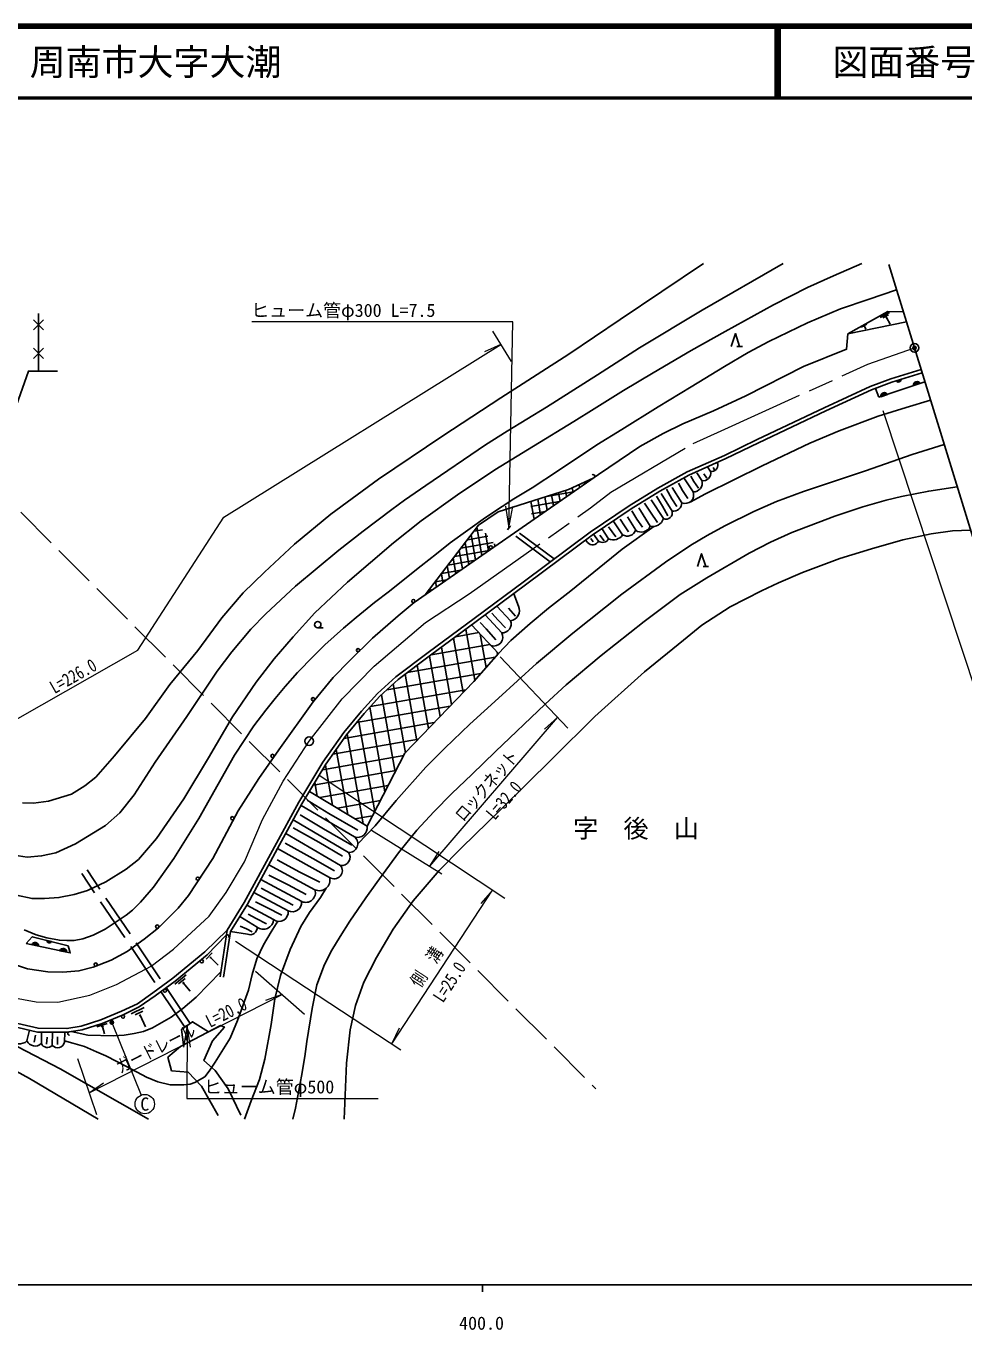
# Model space of a CAD drawing. Units: millimetres at full size, sheet at 1:1000; details may follow other scales. Extents: x 40000 to 680000, y 20000 to 380000.
# Drawn here: x 404520 to 534911, y 198715 to 380000 of the extents above; entities that cross this region are included whole.
import ezdxf
from ezdxf.enums import TextEntityAlignment as Align

# ---------------------------------------------------------------- set-up
doc = ezdxf.new("R2010")
doc.units = ezdxf.units.MM
doc.header["$LTSCALE"] = 1000
doc.header["$PDMODE"] = 32
doc.header["$PDSIZE"] = 500
doc.linetypes.add('CHAIN', pattern=[18.5, 12, -1.5, 3.5, -1.5])
doc.linetypes.add('DASHED', pattern=[7.5, 6, -1.5])
for name, color, linetype, lineweight in [('M-BGD', 7, 'Continuous', 25), ('M-BMK', 2, 'CHAIN', 13), ('M-BMK-OTRS', 5, 'Continuous', 25), ('M-BMK-ROW', 30, 'DASHED', 25), ('M-BMK-SRVR', 3, 'Continuous', 25), ('M-STR-HTXT', 7, 'Continuous', 13), ('M-STR-STRC', 7, 'Continuous', 25), ('M-TTL', 2, 'Continuous', 140), ('M-TTL-BAND', 7, 'Continuous', 25), ('M-TTL-LINE', 7, 'Continuous', 50)]:
    doc.layers.add(name, color=color, linetype=linetype, lineweight=lineweight)
for name, color, linetype in [('M-BMK-HTXT', 7, 'Continuous'), ('M-OTRS', 6, 'Continuous'), ('M-TTL-TXT', 7, 'Continuous')]:
    doc.layers.add(name, color=color, linetype=linetype)
doc.styles.add('ＭＳ ゴシック', font='')
doc.styles.get('ＭＳ ゴシック').set_extended_font_data('MS Gothic')

# ---------------------------------------------------------------- blocks, each defined once
blk = doc.blocks.new('open_arrow')
at = {"color": 0, "linetype": 'Continuous', "lineweight": -2}
blk.add_lwpolyline([(7.5, 1.25), (0, 0), (7.5, -1.25)], dxfattribs=at)

msp = doc.modelspace()

# ---------------------------------------------------------------- hatches: boundary and pattern name
at = {"layer": 'M-BGD'}
for points in [[(525524, 330675), (526122, 330861, -0.84072)], [(527906, 330015, -0.82183), (528844, 330332)], [(523340, 328472, -0.82183), (524279, 328790)], [(405317, 252281, -0.82183), (406286, 252073)], [(407439, 252856), (408045, 252700, -0.84072)], [(409216, 251446, -0.82183), (410185, 251239)]]:
    msp.add_hatch(color=256, dxfattribs=at).paths.add_polyline_path(points)
at = {"layer": 'M-STR-STRC'}
msp.add_hatch(color=256, dxfattribs=at).paths.add_polyline_path([(416658, 241587, -1), (416218, 241348, -1)])

# ---------------------------------------------------------------- linework, layer by layer
at = {"layer": 'M-BGD'}
for p, q in [((405553, 339149), (406953, 337749)), ((406953, 339149), (405553, 337749)), ((406253, 332025), (406253, 340032)), ((524580, 340191), (523271, 339459)), ((524421, 339861), (523635, 339422)), ((524222, 339510), (524039, 339407)), ((524130, 339458), (524643, 338542)), ((521416, 338561), (520631, 338122)), ((521159, 338314), (520976, 338212)), ((521068, 338263), (521287, 337870)), ((503350, 335458), (504103, 335458)), ((405553, 335201), (406953, 333801)), ((406953, 335201), (405553, 333801)), ((523084, 328386), (529486, 330549)), ((526122, 330861), (525524, 330675)), ((527906, 330015), (528844, 330332)), ((523084, 328386), (522618, 329620)), ((523340, 328472), (524279, 328790)), ((500709, 319102), (500613, 319320)), ((498460, 316804), (497786, 317887)), ((499147, 317133), (498767, 317765)), ((499673, 318066), (499246, 318713)), ((500236, 318301), (500028, 318635)), ((480566, 315203), (480462, 315798)), ((481471, 315832), (481400, 316234)), ((482593, 316611), (481977, 316503)), ((482376, 316460), (482338, 316671)), ((483280, 317089), (483277, 317107)), ((495692, 313732), (494366, 315837)), ((496533, 314296), (495805, 315439)), ((497248, 315243), (495971, 317181)), ((497987, 315740), (497366, 316665)), ((475139, 311430), (474704, 313901)), ((478678, 313890), (474706, 313190)), ((476044, 312059), (475665, 314205)), ((476948, 312688), (476627, 314509)), ((480636, 315251), (476880, 314589)), ((477853, 313316), (477589, 314813)), ((478757, 313945), (478551, 315117)), ((479662, 314574), (479513, 315421)), ((493146, 311513), (491429, 314117)), ((494333, 312574), (492803, 314991)), ((494983, 313207), (494320, 314273)), ((476721, 312530), (474813, 312193)), ((491272, 310467), (489695, 313040)), ((492303, 310958), (491355, 312393)), ((493757, 311920), (492992, 313231)), ((467903, 306400), (467212, 310318)), ((485516, 308723), (484562, 310139)), ((487462, 309265), (486151, 311210)), ((488280, 309680), (487707, 310526)), ((489273, 309904), (488133, 311776)), ((490239, 310329), (489455, 311421)), ((469475, 308206), (464986, 307414)), ((468722, 309088), (465886, 308588)), ((466998, 305771), (466386, 309241)), ((467970, 309971), (466786, 309762)), ((468807, 307029), (468372, 309500)), ((482576, 308202), (482312, 308555)), ((483367, 308303), (483048, 308763)), ((484091, 308402), (483433, 309378)), ((484911, 308440), (484277, 309239)), ((486513, 308982), (486013, 309660)), ((468892, 307088), (464085, 306240)), ((465189, 304513), (464735, 307088)), ((466094, 305142), (465561, 308165)), ((469712, 307657), (469652, 307998)), ((463380, 303256), (463084, 304934)), ((466935, 305727), (463185, 305066)), ((464285, 303885), (463910, 306011)), ((498648, 304854), (499400, 304854)), ((463021, 303006), (461385, 302718)), ((461571, 301998), (461433, 302780)), ((462475, 302627), (462259, 303857)), ((464978, 304367), (462285, 303892)), ((461063, 301645), (460485, 301544)), ((460666, 301370), (460607, 301703)), ((472982, 299332), (472311, 301082)), ((471876, 297306), (469983, 299349)), ((470658, 295641), (468348, 298133)), ((471196, 296329), (470145, 297379)), ((472562, 297974), (471614, 299058)), ((445067, 296322), (445817, 296322)), ((467471, 295667), (464241, 295098)), ((466902, 289038), (465651, 296136)), ((466464, 296735), (470198, 292779)), ((469825, 294645), (468474, 296179)), ((469012, 294035), (460842, 292595)), ((465296, 287349), (463966, 294895)), ((468489, 290838), (467675, 295451)), ((469741, 292260), (457516, 290104)), ((462080, 283995), (460596, 292411)), ((463688, 285672), (462281, 293654)), ((470075, 292639), (470017, 292970)), ((460472, 282317), (458914, 291151)), ((467755, 290006), (454659, 287697)), ((457255, 278962), (455568, 288531)), ((458864, 280640), (457232, 289891)), ((465664, 287733), (452409, 285396)), ((455827, 276265), (453930, 287026)), ((463467, 285442), (450466, 283149)), ((454407, 273522), (452329, 285308)), ((461271, 283151), (448702, 280934)), ((452987, 270779), (450746, 283487)), ((451380, 269091), (449176, 281591)), ((459074, 280859), (447184, 278763)), ((449250, 270377), (447653, 279434)), ((457035, 278596), (445748, 276606)), ((455949, 276500), (444462, 274475)), ((447119, 271664), (446134, 277246)), ((444988, 272950), (444661, 274805)), ((454864, 274405), (445355, 272728)), ((453779, 272310), (447796, 271255)), ((450162, 267265), (442748, 271614)), ((450658, 268215), (446636, 270539)), ((452694, 270215), (450237, 269781)), ((449339, 265116), (441658, 269622)), ((449830, 266112), (445866, 268377)), ((448230, 263307), (440623, 267730)), ((448527, 264603), (445207, 266527)), ((446722, 261633), (439488, 265657)), ((444680, 259927), (438266, 263400)), ((447380, 262539), (444402, 264264)), ((442836, 258277), (437157, 261352)), ((445358, 260965), (442601, 262356)), ((440964, 256966), (436184, 259554)), ((443472, 259274), (440952, 260610)), ((438923, 255761), (435217, 257767)), ((440070, 256360), (437975, 257455)), ((441664, 257778), (439399, 258964)), ((436632, 254728), (434240, 256216)), ((437951, 255175), (436531, 255925)), ((432939, 254124), (435289, 253750)), ((435949, 254087), (435171, 254485)), ((405317, 252281), (406286, 252073)), ((408045, 252700), (407439, 252856)), ((409216, 251446), (410185, 251239)), ((430380, 251141), (429537, 250287)), ((430271, 250603), (430074, 250404)), ((430172, 250503), (431241, 249450)), ((426761, 248066), (425217, 246794)), ((426643, 247581), (425717, 246817)), ((426479, 247056), (426263, 246878)), ((426371, 246967), (427325, 245810)), ((420952, 243549), (419150, 242683)), ((420748, 243051), (419666, 242532)), ((415788, 241311), (414356, 240865)), ((420489, 242528), (420237, 242406)), ((420363, 242467), (421142, 240845)), ((404636, 238895), (404993, 240404)), ((405628, 238714), (405807, 239680)), ((406641, 238523), (406656, 240130)), ((407368, 238431), (407458, 239427)), ((408145, 238281), (408186, 240116)), ((408886, 238402), (408901, 239457)), ((409876, 238733), (409888, 240101)), ((415301, 240940), (414967, 240835)), ((415134, 240887), (415446, 239885))]:
    msp.add_line(p, q, dxfattribs=at)
at = {"layer": 'M-BGD', "linetype": 'DASHED'}
for p, q in [((497366, 316665), (496932, 317414)), ((494320, 314273), (493542, 315609)), ((495805, 315439), (495228, 316450)), ((491355, 312393), (490524, 313659)), ((492992, 313231), (492170, 314635)), ((489455, 311421), (488729, 312595)), ((471433, 309967), (471822, 310487)), ((477944, 305912), (471822, 310487)), ((486013, 309660), (485505, 310374)), ((487707, 310526), (487106, 311450)), ((477401, 305506), (471433, 309967)), ((470145, 297379), (469287, 298361)), ((468474, 296179), (467667, 297082)), ((446636, 270539), (443582, 272368)), ((445866, 268377), (442607, 270329)), ((445207, 266527), (441640, 268545)), ((444402, 264264), (440555, 266375)), ((442601, 262356), (439441, 264071)), ((426593, 240810), (412255, 262168)), ((427332, 241324), (413003, 262670)), ((440952, 260610), (438294, 261934)), ((439399, 258964), (437185, 260122)), ((437975, 257455), (436440, 258249)), ((436531, 255925), (435391, 256543)), ((435171, 254485), (434300, 254872))]:
    msp.add_line(p, q, dxfattribs=at)
at = {"layer": 'M-BGD'}
for points in [[(402843, 264712), (404653, 264467), (406666, 264618), (408662, 265050), (411406, 266299), (415555, 268869), (417563, 270596), (419536, 273094), (422484, 277654), (426852, 283982), (431106, 290330), (433149, 293013), (435781, 296125), (437848, 298296), (441973, 302141), (448015, 307143), (451401, 309780), (455353, 312786), (457151, 314081), (460094, 316111), (468412, 321767), (471417, 323675), (476893, 327035), (483950, 331524), (489808, 335243), (498530, 340494), (509803, 346978)], [(403172, 259166), (405363, 258687), (407075, 258687), (409086, 258824), (411226, 259234), (413075, 259833), (415591, 261031), (418416, 262759), (420132, 264100), (422632, 267043), (426432, 272552), (429865, 278278), (433203, 283975), (436528, 288793), (438996, 292032), (441649, 295077), (444668, 298404), (449221, 302698), (455611, 308165), (459467, 311199), (464517, 314843), (469709, 318286), (475055, 321612), (480687, 325034), (483501, 326805), (487592, 329354), (491684, 331766), (496980, 334887), (501705, 337522), (508454, 341223), (513184, 343640), (516779, 345266), (520702, 346978)], [(404024, 272021), (405565, 271972), (407620, 272217), (410825, 273219), (412684, 274344), (414225, 275591), (416818, 278524), (421114, 283714), (424490, 288433), (428404, 293200), (431715, 297713), (434700, 301210), (437684, 304094), (441851, 307947), (446914, 312127), (453519, 317017), (462485, 323048), (470509, 328304), (479984, 334404), (487127, 339195), (498685, 346978)], [(404234, 254357), (405935, 253639), (407407, 253240), (409151, 252903), (410192, 252859), (411189, 252874), (412406, 253094), (413828, 253621), (415499, 254442), (416369, 254972), (418442, 256368), (419321, 257083), (420443, 258180), (422257, 260274), (425084, 264278), (428524, 269825), (431221, 274599), (433489, 278637), (436185, 282698), (437836, 284872), (439142, 286485), (440554, 288158), (442254, 290110), (444473, 292399), (446063, 293989), (448630, 296306), (450411, 297753), (452977, 299845), (455054, 301446), (457419, 303313), (459448, 304938), (461575, 306614), (463498, 308132), (468380, 311660), (470732, 313216), (472337, 314286), (474900, 315793), (478522, 318228), (483890, 321754), (487333, 323904), (492403, 327075), (497000, 329830), (501642, 332657), (504933, 334629), (507769, 336124), (513162, 338748), (517769, 340696), (521614, 341977), (525552, 343321)], [(518777, 337189), (524354, 340305), (526487, 340285)], [(402377, 249687), (404708, 248932), (407556, 248511), (409613, 248477), (411865, 248642), (413858, 249131), (416367, 250138), (418574, 251314), (420921, 253049), (422916, 254642), (425675, 257362), (427115, 259112), (430485, 264245), (433999, 270902), (436882, 275367), (439640, 279386), (444413, 286049), (447220, 289414), (449550, 291776), (452666, 294883), (456266, 298018), (458494, 299859), (484085, 317648), (489861, 321564), (493100, 323358), (495843, 324679), (500116, 326514), (504610, 328596), (512610, 332654), (518593, 335069), (518777, 337189), (526927, 338857)], [(502563, 335458), (503145, 337240), (503728, 335458)], [(399486, 316929), (404846, 332025), (408895, 332025)], [(431496, 247819), (432460, 254300), (434860, 258159), (439049, 265896), (442446, 272103), (445787, 277638), (448683, 281780), (451136, 284742), (453369, 287191), (455918, 289532), (460434, 292914), (466821, 297619), (473840, 302843), (482938, 309647), (488376, 313313), (492363, 315753), (496455, 318021), (501604, 320307), (506150, 322509), (515497, 326936), (521865, 329870), (524746, 330956), (528957, 332267)], [(431991, 247746), (432939, 254124), (435293, 257908), (439488, 265657), (442879, 271854), (446206, 277365), (449082, 281477), (451514, 284414), (453724, 286837), (456238, 289147), (460732, 292513), (467119, 297217), (474139, 302443), (483228, 309240), (488646, 312892), (492615, 315321), (496679, 317573), (501814, 319854), (506366, 322059), (515709, 326483), (522058, 329408), (524908, 330483), (529104, 331789)], [(496829, 313826), (498969, 314959), (506870, 318879), (513498, 322023), (517561, 323718), (523002, 325763), (526901, 326968), (530270, 328005)], [(450644, 266306), (453074, 268792), (455988, 272346), (460076, 276956), (462754, 279581), (466233, 282922), (470202, 286540), (475496, 291375), (480529, 295574), (487360, 301029), (493410, 305467), (496933, 307839), (499215, 309171), (501657, 310492), (505683, 312501), (508839, 313918), (512593, 315304), (517324, 316865), (521217, 318144), (527736, 320439), (532179, 321807)], [(441601, 228022), (441972, 229542), (442826, 234004), (443273, 236735), (443576, 238837), (444282, 243406), (444951, 246715), (446001, 249525), (447017, 251505), (448170, 253424), (449525, 255557), (451746, 258780), (453304, 260946), (456304, 265049), (458848, 268219), (461202, 270758), (463729, 273286), (466490, 275944), (469763, 279149), (476680, 285741), (479612, 288423), (484456, 292468), (490439, 297233), (495456, 300980), (499148, 303282), (505030, 306706), (508028, 308229), (510975, 309567), (516946, 311874), (520858, 313178), (524097, 314101), (526214, 314592), (530025, 315337), (533981, 315957)], [(459993, 300902), (467431, 310604), (470160, 312465), (479944, 315557), (483366, 317149)], [(470198, 292779), (471910, 294568), (474625, 296951), (477139, 299057), (480250, 301454), (487391, 307261), (491814, 310436)], [(448756, 228022), (449070, 235784), (449577, 240444), (450308, 243839), (451477, 247049), (453219, 250496), (455573, 254440), (458343, 258357), (461968, 262597), (465051, 265748), (470543, 271069), (477689, 278180), (483581, 283986), (490502, 290227), (495920, 294614), (498472, 296696), (502409, 299255), (506764, 301466), (509150, 302598), (512484, 304013), (517641, 305963), (522048, 307321), (526413, 308579), (530367, 309380), (533329, 309815), (535843, 309912)], [(497861, 304854), (498443, 306636), (499025, 304854)], [(470198, 292779), (466763, 288879), (457188, 278892), (451938, 268755), (443928, 273590)], [(434883, 228022), (435827, 230590), (436971, 233529), (437714, 236377), (438595, 241187), (439088, 244747), (439873, 248004), (441239, 251608), (442731, 254814), (443942, 256752), (445459, 258831), (446252, 260121)], [(401774, 241706), (406192, 240660), (410201, 240624), (412178, 240957), (414932, 241815), (417808, 243021), (419992, 244070), (422159, 245599), (424911, 247612), (429358, 251278), (432460, 254300)], [(429376, 233911), (429958, 234715), (430788, 235937), (432908, 239279), (433912, 241723), (435445, 245958), (435952, 248116), (436613, 250319), (437516, 252279), (438575, 254069), (439507, 255530)], [(401625, 241202), (406128, 240135), (410243, 240098), (412300, 240444), (415112, 241321), (418023, 242541), (420260, 243616), (422466, 245172), (425234, 247196), (429701, 250879), (432353, 253581)], [(381962, 244731), (384149, 243726), (387341, 242396), (392693, 240139), (398973, 236984), (405010, 233685), (414564, 228022)], [(426419, 238340), (426140, 240495), (427660, 241553), (429894, 240164)], [(434355, 228591), (432627, 232258), (430792, 234766), (429255, 236194), (430441, 238905), (432100, 240819), (431566, 241041), (425977, 238108), (424238, 236654)], [(401542, 238947), (403382, 238057), (409243, 234999), (421525, 228022)], [(409877, 238890), (411025, 238597), (412646, 238103), (414333, 237390), (415607, 236803), (418556, 235277), (421249, 233860), (422819, 233228), (424576, 232783), (426450, 232783), (426957, 232846), (427333, 232898), (427967, 233122), (429376, 233911)], [(424238, 236654), (424758, 234744), (427059, 234543), (428907, 232606), (431236, 228509)]]:
    msp.add_lwpolyline(points, dxfattribs=at)
msp.add_lwpolyline([(404521, 252451), (410658, 251137), (410353, 252108), (405379, 253384)], close=True, dxfattribs=at)
at = {"layer": 'M-BGD', "linetype": 'DASHED'}
msp.add_lwpolyline([(431597, 248499), (428157, 244990), (426301, 243400), (424690, 242203), (422077, 240726), (420828, 240226), (419559, 239938), (418137, 239708), (416696, 239593), (413083, 239708), (410777, 240188)], dxfattribs=at)
at = {"layer": 'M-BGD'}
for centre, radius in [((469128, 307525), 225), ((458366, 300044), 225), ((445067, 296772), 450), ((450684, 293225), 225), ((444426, 286416), 225), ((438781, 278532), 225), ((433192, 269855), 225), ((428385, 261457), 225), ((422758, 254802), 225), ((428947, 249967), 225), ((414201, 249511), 225), ((423830, 245891), 225), ((417996, 242286), 225)]:
    msp.add_circle(centre, radius, dxfattribs=at)
for centre, radius, start, end in [((525807, 330820), 318, 207.18337, 7.4011), ((528406, 330080), 505, 29.83732, 187.49551), ((523841, 328538), 505, 29.83732, 187.49551), ((499785, 318991), 931, 263.14148, 6.88119), ((483354, 317415), 225, 304.80436, 124.80436), ((498662, 317825), 1040, 258.81184, 13.39903), ((497319, 316439), 1198, 266.62362, 17.76841), ((494535, 313714), 1157, 259.94401, 0.87036), ((496177, 314790), 1164, 245.39015, 22.94039), ((493483, 312330), 884, 247.59208, 16.0182), ((490061, 310935), 1298, 232.568, 338.88138), ((491634, 312021), 1595, 256.86898, 341.44706), ((483273, 308764), 895, 218.90512, 336.17032), ((484675, 309134), 936, 231.42177, 333.92688), ((486170, 310138), 1559, 245.20745, 325.9466), ((488106, 310324), 1239, 238.66763, 340.22933), ((471684, 298726), 1432, 277.70617, 25.03465), ((469546, 295059), 1256, 253.06513, 27.61428), ((470736, 296862), 1224, 266.3648, 21.29835), ((450608, 268537), 1348, 250.71922, 9.29417), ((449449, 266306), 1195, 264.68791, 53.3528), ((448437, 264425), 1136, 259.53097, 37.47641), ((447362, 262573), 1137, 235.75678, 40.21364), ((445315, 261241), 1460, 244.19754, 15.56834), ((443398, 259504), 1350, 245.3761, 18.23378), ((441496, 258198), 1342, 246.65325, 3.39333), ((437517, 255821), 1407, 230.98991, 357.54022), ((439677, 256815), 1296, 234.42137, 6.67261), ((435687, 254615), 952, 245.30545, 6.83561), ((405781, 252081), 505, 359.08749, 156.74568), ((407756, 252831), 318, 175.50724, 335.72497), ((432514, 253424), 225, 315.53131, 135.53132), ((409680, 251247), 505, 359.08749, 156.74568), ((410525, 239917), 225, 99.56747, 279.56747), ((403630, 239979), 1479, 211.69288, 312.8646), ((405776, 239452), 1269, 206.03808, 312.96573), ((407472, 238892), 909, 203.95967, 317.733), ((408887, 238977), 1018, 223.1686, 346.1332)]:
    msp.add_arc(centre, radius, start, end, dxfattribs=at)
at = {"layer": 'M-BMK'}
msp.add_lwpolyline([(402378, 244972), (405943, 244311), (408957, 244274), (413396, 245248), (417108, 246755), (421923, 249291), (425025, 251651), (429966, 256245), (432355, 259553), (434891, 263817), (437397, 269699), (440264, 274992), (443866, 280578), (448454, 286463), (452901, 290984), (460060, 297086), (466143, 301046), (483006, 313008), (485843, 315201), (497265, 321972), (501143, 323727), (521546, 332971), (528036, 335257)], dxfattribs=at)
at = {"layer": 'M-BMK-OTRS'}
msp.add_line((538044, 302768), (524465, 346851), dxfattribs=at)
at = {"layer": 'M-BMK-ROW'}
msp.add_line((403773, 312411), (483725, 232254), dxfattribs=at)
at = {"layer": 'M-BMK-SRVR'}
for centre in [(528036, 335257), (443866, 280578)]:
    msp.add_circle(centre, 600, dxfattribs=at)
at = {"layer": 'M-OTRS'}
msp.add_point((528036, 335257), dxfattribs=at)
at = {"layer": 'M-STR-HTXT'}
for p, q in [((469370, 337559), (471959, 333345)), ((470509, 335705), (468265, 334709)), ((523627, 326549), (539048, 279914)), ((470439, 292317), (479850, 282383)), ((460636, 263187), (478426, 283886)), ((478426, 283886), (476582, 282265)), ((445278, 275827), (471061, 258734)), ((452538, 268187), (462316, 262149)), ((460636, 263187), (461961, 265253)), ((455375, 238490), (469355, 259865)), ((469355, 259865), (467738, 258017)), ((433618, 252754), (456624, 237671)), ((436411, 248595), (443242, 242602)), ((413290, 231686), (440123, 245338)), ((440123, 245338), (437801, 244540)), ((416438, 241467), (420511, 231367)), ((455375, 238490), (456420, 240712)), ((411680, 236462), (414311, 228659)), ((413290, 231686), (415302, 233093))]:
    msp.add_line(p, q, dxfattribs=at)
for points in [[(471627, 310227), (472215, 338860), (435917, 338860)], [(302884, 323470), (341194, 320553), (389899, 293709), (403358, 283724), (420057, 293244), (431994, 311705), (470509, 335705)], [(426900, 241024), (426863, 230888), (453475, 230888)]]:
    msp.add_lwpolyline(points, dxfattribs=at)
msp.add_circle((421024, 230118), 1350, dxfattribs=at)
at = {"layer": 'M-STR-STRC'}
msp.add_circle((416438, 241467), 250, dxfattribs=at)
at = {"layer": 'M-TTL'}
msp.add_line((680000, 380000), (40000, 380000), dxfattribs=at)
at = {"layer": 'M-TTL-BAND'}
for p, q in [((40000, 205000), (579000, 205000)), ((468000, 205000), (468000, 204000))]:
    msp.add_line(p, q, dxfattribs=at)
at = {"layer": 'M-TTL-LINE'}
for p, q in [((508747, 380000), (508747, 370000)), ((509247, 380000), (509247, 370000)), ((40000, 370000), (680000, 370000))]:
    msp.add_line(p, q, dxfattribs=at)

# ---------------------------------------------------------------- block references
at = {"layer": 'M-STR-HTXT', "xscale": 400, "yscale": 400}
for p, rotation in [((471627, 310227), 88.8), ((426900, 241024), 269.8)]:
    msp.add_blockref('open_arrow', p, dxfattribs=dict(at, rotation=rotation))

# ---------------------------------------------------------------- texts
at = {"layer": 'M-BMK-HTXT', "style": 'ＭＳ ゴシック'}
msp.add_text('字\u3000後\u3000山', height=2566, dxfattribs=at).set_placement((489325, 268438), align=Align.MIDDLE_CENTER)
at = {"layer": 'M-STR-HTXT', "style": 'ＭＳ ゴシック'}
msp.add_text('ヒューム管φ300 L=7.5', height=1833, dxfattribs=at).set_placement((461432, 339013), align=Align.BOTTOM_RIGHT)
at = {"layer": 'M-STR-HTXT', "style": 'ＭＳ ゴシック', "width": 0.8}
for s, rotation, p in [('L=226.0', 29.689, (411782, 288352)), ('ロックネット', 49.321, (469646, 273438)), ('L=32.0', 49.321, (472055, 271404)), ('側\u3000溝', 56.813, (461417, 248390)), ('L=25.0', 56.813, (464585, 246296)), ('ガードレール\u3000L=20.0', 26.966, (426775, 238377))]:
    msp.add_text(s, height=1833, rotation=rotation, dxfattribs=at).set_placement(p, align=Align.BOTTOM_CENTER)
at = {"layer": 'M-STR-HTXT', "style": 'ＭＳ ゴシック'}
msp.add_text('ヒューム管φ500', height=1833, dxfattribs=at).set_placement((429228, 231042), align=Align.BOTTOM_LEFT)
msp.add_text('C', height=1833, dxfattribs=at).set_placement((421024, 230118), align=Align.MIDDLE_CENTER)
at = {"layer": 'M-TTL-BAND', "style": 'ＭＳ ゴシック'}
msp.add_text('400.0', height=1833, dxfattribs=at).set_placement((467844, 198195), align=Align.BOTTOM_CENTER)
at = {"layer": 'M-TTL-TXT', "style": 'ＭＳ ゴシック'}
msp.add_text('周南市大字大潮', height=3666, dxfattribs=at).set_placement((405024, 375000), align=Align.MIDDLE_LEFT)
msp.add_text('図面番号', height=3666, dxfattribs=at).set_placement((526622, 375000), align=Align.MIDDLE_CENTER)

doc.saveas('drawing.dxf')
